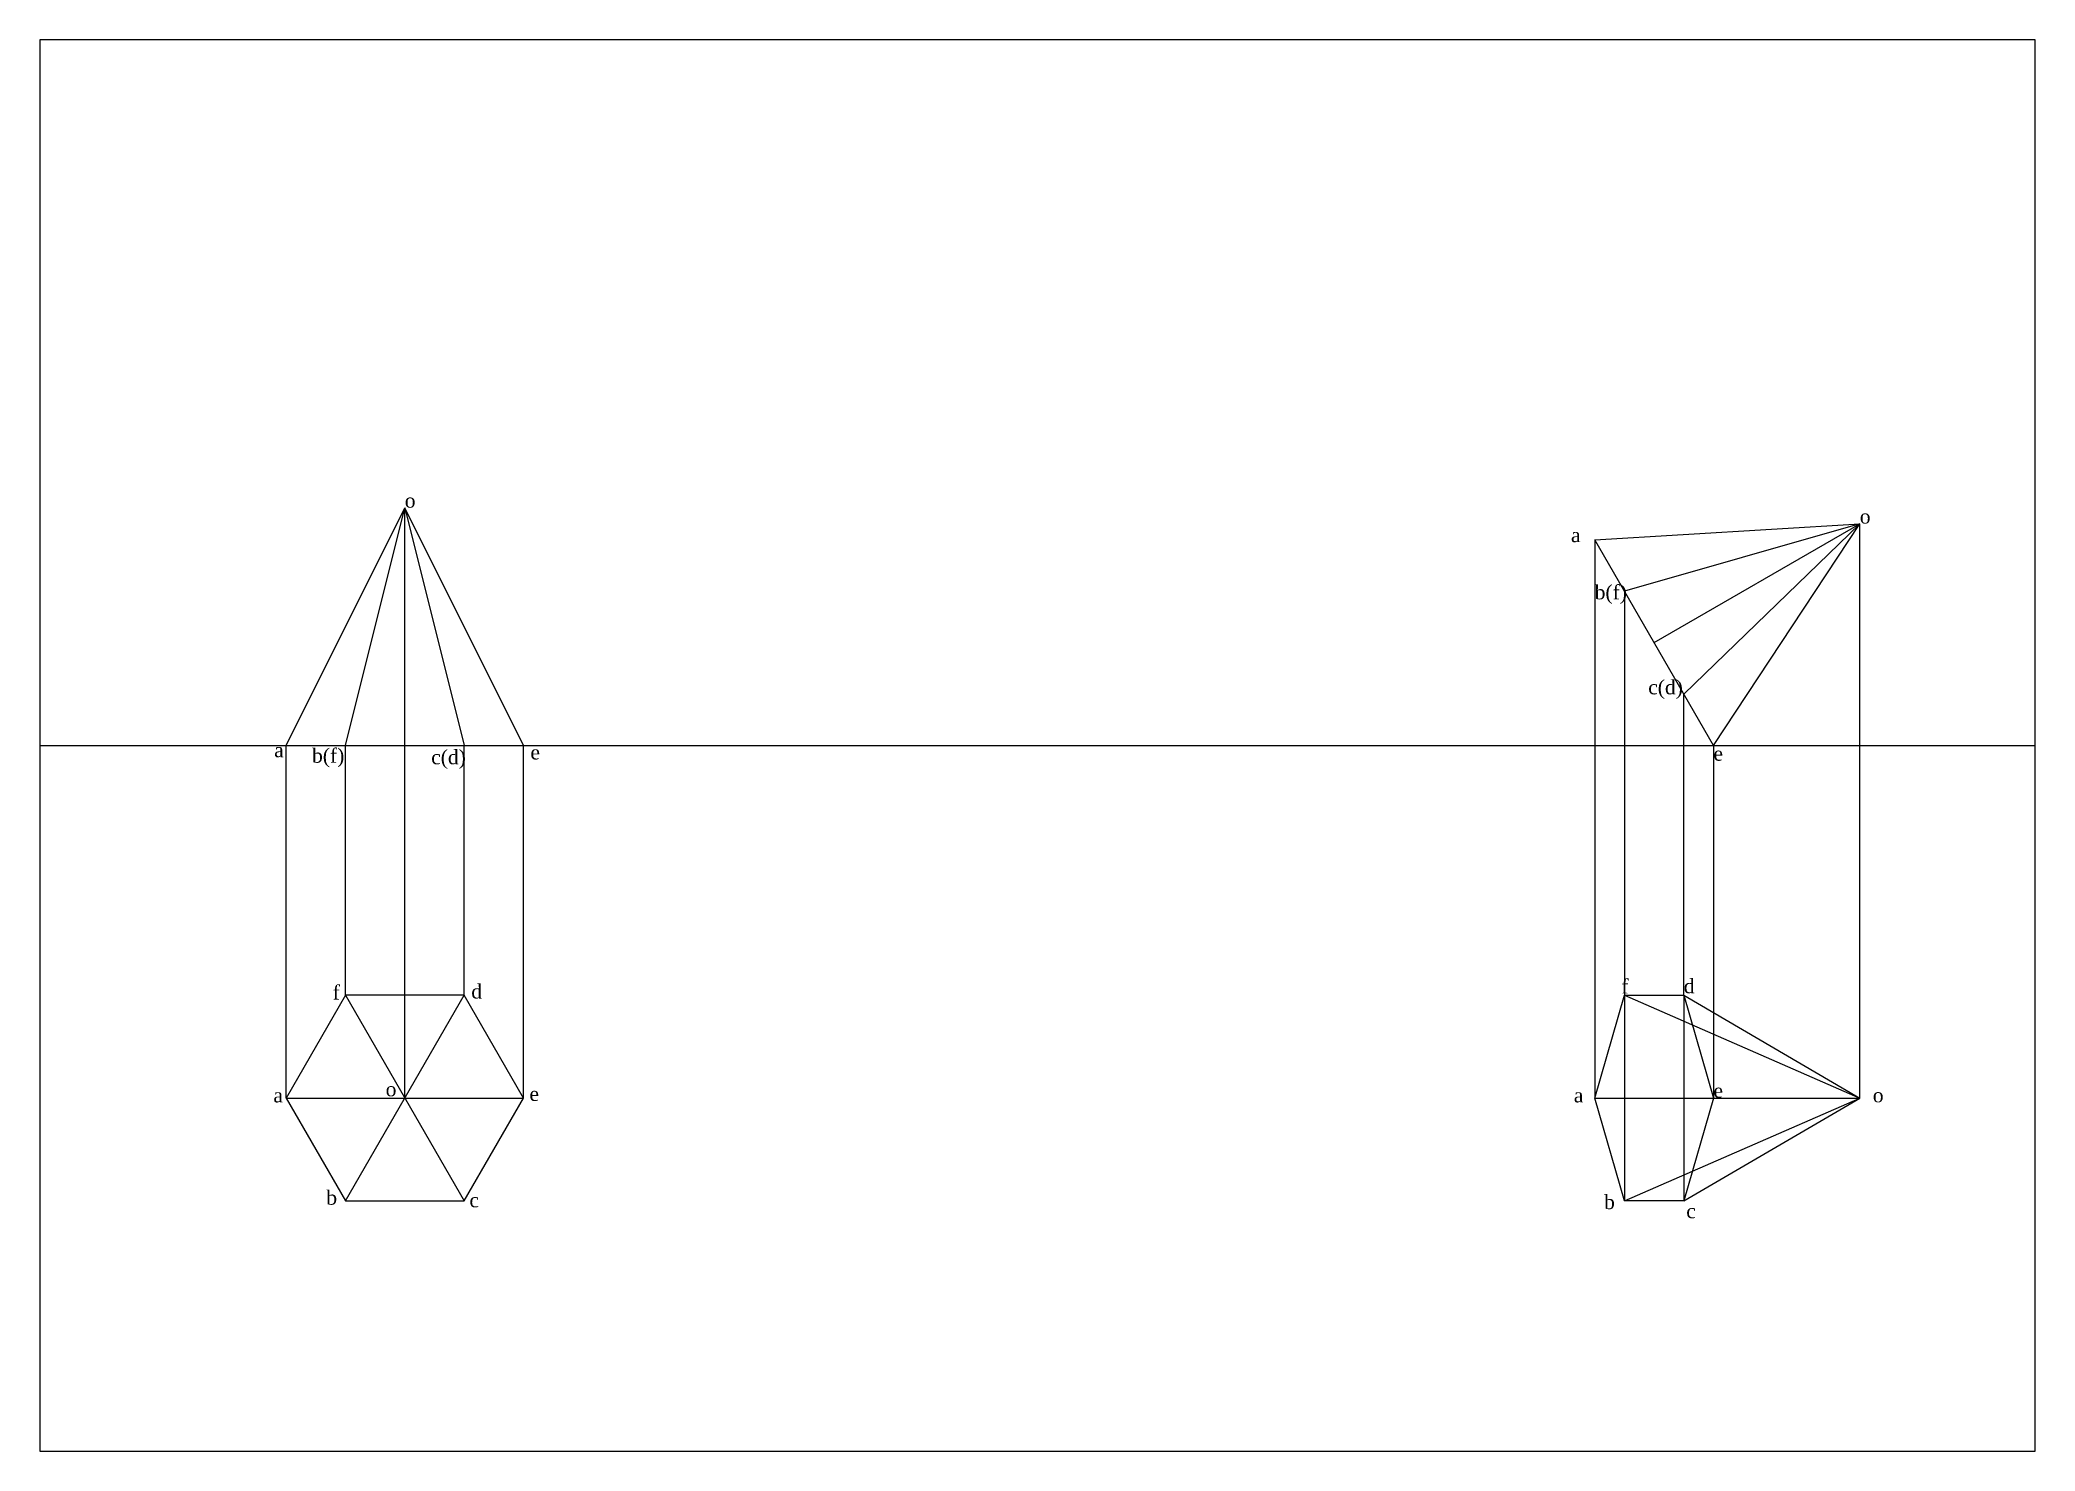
# Model space of a CAD drawing. Header units: millimetres. Extents: x 0 to 420, y 0 to 297.
import ezdxf

# ---------------------------------------------------------------- set-up
doc = ezdxf.new("R2010")
doc.units = ezdxf.units.MM
doc.header["$MEASUREMENT"] = 0
doc.styles.get("Standard").update_dxf_attribs({"font": 'times.ttf', "height": 5})

msp = doc.modelspace()

# ---------------------------------------------------------------- linework, layer by layer
for p, q in [((51.81, 148.5), (76.81, 198.5)), ((64.31, 148.5), (76.81, 198.5)), ((76.81, 148.5), (76.81, 198.5)), ((76.81, 198.5), (89.31, 148.5)), ((101.81, 148.5), (76.81, 198.5)), ((327.29, 191.8), (383.1, 195.15)), ((383.1, 195.15), (333.54, 180.98)), ((346.04, 159.33), (383.1, 195.15)), ((352.29, 148.5), (383.1, 195.15)), ((352.29, 148.5), (327.29, 191.8)), ((0, 148.5), (420, 148.5)), ((51.81, 74.31), (51.81, 148.5)), ((64.31, 95.96), (64.31, 148.5)), ((76.81, 74.31), (76.81, 148.5)), ((89.31, 95.96), (89.31, 148.5)), ((101.81, 74.31), (101.81, 148.5)), ((64.31, 95.96), (89.31, 52.66)), ((64.31, 52.66), (89.31, 95.96)), ((327.29, 74.31), (333.54, 95.96)), ((333.54, 95.96), (346.04, 95.96)), ((333.54, 95.96), (383.1, 74.31)), ((346.04, 95.96), (352.29, 74.31)), ((346.04, 95.96), (383.1, 74.31)), ((51.81, 74.31), (101.81, 74.31)), ((333.54, 52.66), (327.29, 74.31)), ((327.29, 74.31), (383.1, 74.31)), ((333.54, 52.66), (383.1, 74.31)), ((352.29, 74.31), (346.04, 52.66)), ((346.04, 52.66), (383.1, 74.31)), ((346.04, 52.66), (333.54, 52.66))]:
    msp.add_line(p, q)
at = {"color": 240, "true_color": 0xed1f24}
msp.add_line((339.79, 170.15), (383.1, 195.15), dxfattribs=at)
at = {"color": 2, "true_color": 0xf1eb1f}
for p, q in [((383.1, 74.31), (383.1, 195.15)), ((327.29, 191.8), (327.29, 74.31)), ((333.54, 180.98), (333.54, 52.66)), ((346.04, 95.96), (346.04, 159.33)), ((352.29, 148.5), (352.29, 74.31)), ((346.04, 95.96), (346.04, 52.66))]:
    msp.add_line(p, q, dxfattribs=at)
for points in [[(0, 0), (420, 0), (420, 297), (0, 297)], [(64.31, 52.66), (89.31, 52.66), (101.81, 74.31), (89.31, 95.96), (64.31, 95.96), (51.81, 74.31)]]:
    msp.add_lwpolyline(points, close=True)

# ---------------------------------------------------------------- texts
at = {"char_height": 3, "attachment_point": 1}
for s, width, insert in [('o', 17.1057, (76.81, 201.56)), ('a', 5.0539, (322.3, 194.3)), ('o', 17.1057, (383.1, 198.21)), ('b(f)', 15.259, (327.29, 182.27)), ('c(d)', 13.8983, (338.56, 162.27)), ('a', 5.0539, (49.32, 149.04)), ('b(f)', 15.259, (57.29, 147.88)), ('c(d)', 13.8983, (82.37, 147.55)), ('e', 7.7753, (103.26, 148.57)), ('e', 7.7753, (352.29, 148.3)), ('f', 7.2469, (61.63, 98.04)), ('d', 3.6838, (90.81, 98.25)), ('f', 7.2469, (332.91, 99.31)), ('d', 3.6838, (346.04, 99.37)), ('o', 4.4085, (72.79, 77.67)), ('e', 9.6021, (103.05, 76.69)), ('e', 9.6021, (352.29, 77.37)), ('a', 8.146, (49.15, 76.39)), ('a', 8.146, (322.9, 76.39)), ('o', 4.4085, (385.84, 76.41)), ('b', 3.563, (60.29, 54.86)), ('c', 3.0799, (90.42, 54.31)), ('b', 3.563, (329.27, 53.93)), ('c', 3.0799, (346.57, 52.01))]:
    msp.add_mtext_dynamic_manual_height_columns(s, width=width, gutter_width=25, heights=[0], dxfattribs=dict(at, insert=insert))

doc.saveas('drawing.dxf')
